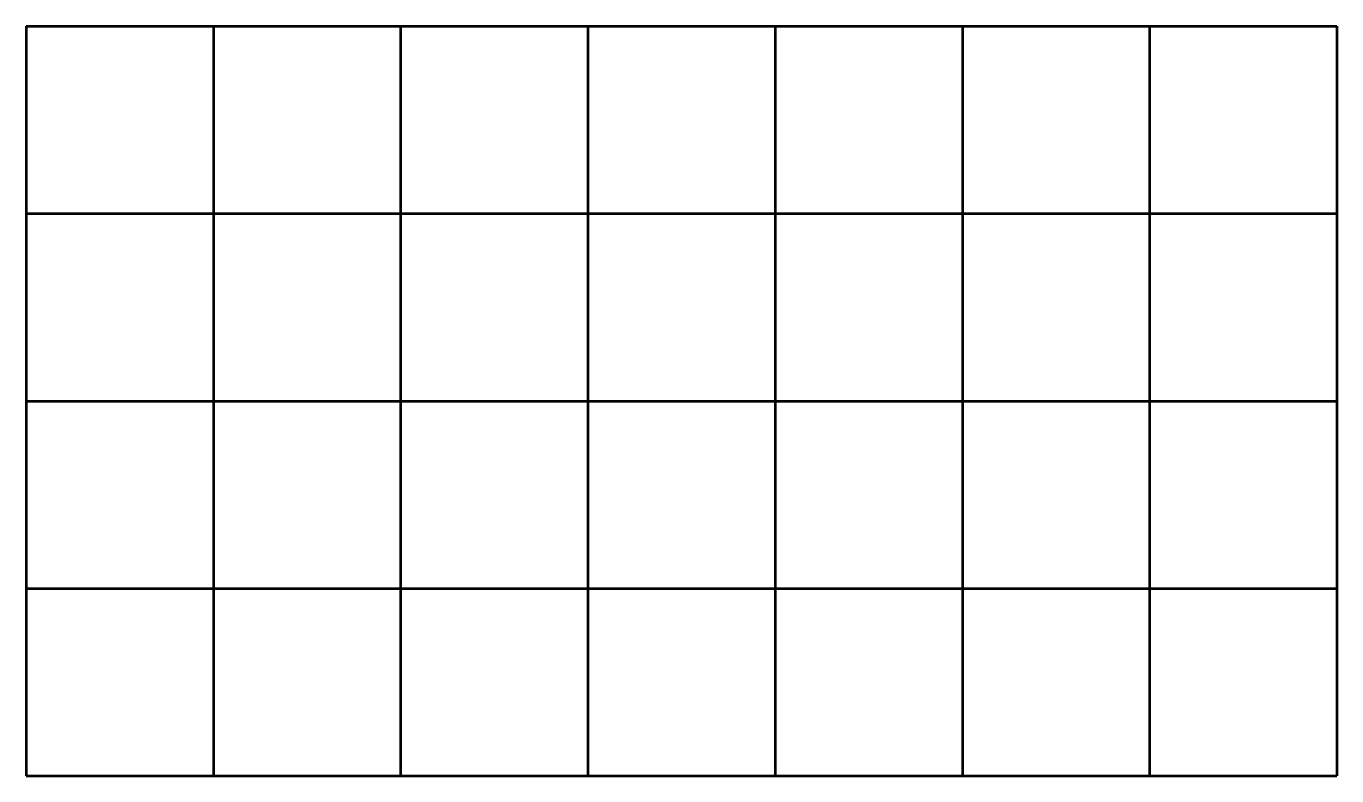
# Model space of a CAD drawing. Header units: centimetres. Extents: x -47.7 to 47.7, y -27.2 to 27.2.
import ezdxf

# ---------------------------------------------------------------- set-up
doc = ezdxf.new("R2010")
doc.units = ezdxf.units.CM
doc.header["$MEASUREMENT"] = 0
doc.layers.add('Layer 1', color=7, linetype='Continuous')

msp = doc.modelspace()

# ---------------------------------------------------------------- linework, layer by layer
at = {"layer": 'Layer 1', "lineweight": 53}
for points in [[(-47.6875, 27.25), (-47.6875, 27.25), (-47.6875, -27.25), (-47.6875, -27.25)], [(-34.0625, 27.25), (-34.0625, 27.25), (-34.0625, -27.25), (-34.0625, -27.25)], [(-20.4375, 27.25), (-20.4375, 27.25), (-20.4375, -27.25), (-20.4375, -27.25)], [(-6.8125, 27.25), (-6.8125, 27.25), (-6.8125, -27.25), (-6.8125, -27.25)], [(6.8125, 27.25), (6.8125, 27.25), (6.8125, -27.25), (6.8125, -27.25)], [(20.4375, 27.25), (20.4375, 27.25), (20.4375, -27.25), (20.4375, -27.25)], [(34.0625, 27.25), (34.0625, 27.25), (34.0625, -27.25), (34.0625, -27.25)], [(47.6875, 27.25), (47.6875, 27.25), (47.6875, -27.25), (47.6875, -27.25)]]:
    msp.add_open_spline(points, degree=3, dxfattribs=at)
at = {"layer": 'Layer 1', "color": 1, "lineweight": 53}
for points in [[(-47.6875, 27.25), (-47.6875, 27.25), (47.6875, 27.25), (47.6875, 27.25)], [(-47.6875, 13.625), (-47.6875, 13.625), (47.6875, 13.625), (47.6875, 13.625)], [(-47.6875, 0), (-47.6875, 0), (47.6875, 0), (47.6875, 0)], [(-47.6875, -13.625), (-47.6875, -13.625), (47.6875, -13.625), (47.6875, -13.625)], [(-47.6875, -27.25), (-47.6875, -27.25), (47.6875, -27.25), (47.6875, -27.25)]]:
    msp.add_open_spline(points, degree=3, dxfattribs=at)

doc.saveas('drawing.dxf')
